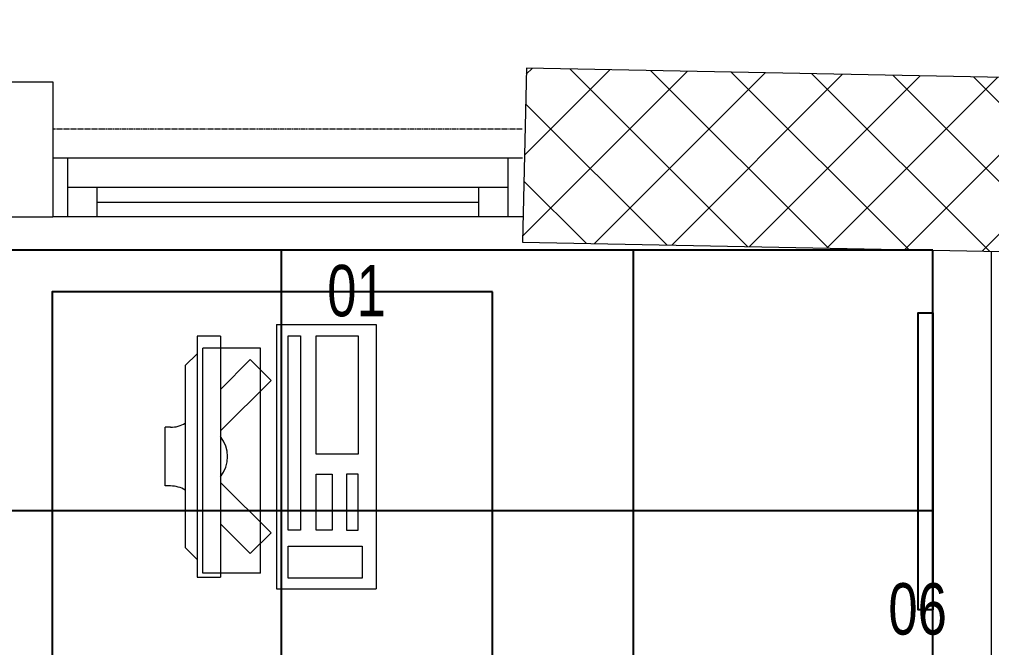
# Model space of a CAD drawing. Extents: x -509638 to 57327, y -29287 to 19916.
# Drawn here: x 11550 to 13206, y 7877 to 8946 of the extents above; entities that cross this region are included whole.
import ezdxf
from ezdxf import colors
from ezdxf.entities.mleader import LeaderData, LeaderLine
from ezdxf.math import Vec2, Vec3

# ---------------------------------------------------------------- set-up
doc = ezdxf.new("R2010")
doc.units = 0
doc.header["$LTSCALE"] = 0.25
doc.linetypes.add('01-First Floor$0$HIDDEN', pattern=[9.525, 6.35, -3.175])
doc.linetypes.add('DASHDOT', pattern=[25.4, 12.7, -6.35, 0, -6.35])
for name, color, linetype, lineweight in [('01-First Floor$0$72_EGR_EQP_TAG', 142, 'Continuous', 5), ('01-First Floor$0$Aluminum', 251, 'Continuous', 5), ('01-First Floor$0$C-HYDR-CTCH', 251, 'Continuous', 5), ('01-First Floor$0$Hatch', 252, 'Continuous', 5), ('01-First Floor$0$LOADING', 253, 'Continuous', 5), ('01-First Floor$0$Proj', 251, 'Continuous', 5), ('01-First Floor$0$Walls', 251, 'Continuous', 5), ('E-LITE-CLNG-CNDT', 6, 'DASHDOT', 35), ('E-POWR-TEXT', 6, 'Continuous', 25)]:
    doc.layers.add(name, color=color, linetype=linetype, lineweight=lineweight)
doc.layers.add('01-First Floor$0$FALSE CEILING', color=251, linetype='Continuous')
doc.styles.add('01-First Floor$0$X3G_ENTITY_257CFD', font='swisscl.ttf', dxfattribs={"height": 200})
doc.styles.add('DC_Elc_Romans', font='elc_romans.shx', dxfattribs={"width": 0.7})

# ---------------------------------------------------------------- blocks, each defined once
blk = doc.blocks.new('01-First Floor$0$ITCWLS1-P')
at = {"layer": '01-First Floor$0$LOADING'}
for p, q in [((-0.17, 0.45), (-0.17, 0)), ((-0.17, 0.45), (0, 0.45)), ((0, 0.45), (0, 0)), ((-0.1496, 0.4305), (-0.1291, 0.4305)), ((-0.1291, 0.4305), (-0.1291, 0.4089)), ((-0.2651, 0.43, 0), (-0.3051, 0.43, 0)), ((-0.3051, 0.43, 0), (-0.3051, 0.02, 0)), ((-0.2651, 0.43, 0), (-0.2651, 0.02, 0)), ((-0.3251, 0.38, 0), (-0.3051, 0.4, 0)), ((-0.197, 0.4094), (-0.295, 0.4094)), ((-0.295, 0.0264), (-0.295, 0.4094)), ((-0.197, 0.0264), (-0.197, 0.4094)), ((-0.3251, 0.38, 0), (-0.3251, 0.07, 0)), ((-0.3503, 0.275), (-0.3596, 0.275)), ((-0.3596, 0.175), (-0.3596, 0.275)), ((-0.3503, 0.175), (-0.3596, 0.175)), ((-0.3251, 0.07, 0), (-0.3051, 0.05, 0)), ((-0.3051, 0.02, 0), (-0.2651, 0.02, 0)), ((-0.197, 0.0264), (-0.295, 0.0264)), ((-0.17, 0), (0, 0))]:
    blk.add_line(p, q, dxfattribs=at)
at = {"layer": '01-First Floor$0$LOADING', "extrusion": (2.48281e-10, 3.18408e-10, -1)}
for p, q in [((-0.2651, 0.3395), (-0.2144, 0.3902)), ((-0.1791, 0.3548), (-0.2144, 0.3902)), ((-0.2651, 0.2688), (-0.1791, 0.3548))]:
    blk.add_line(p, q, dxfattribs=at)
at = {"layer": '01-First Floor$0$LOADING', "extrusion": (2.48281e-10, -3.18408e-10, -1)}
for p, q in [((-0.2651, 0.1812), (-0.1791, 0.0952)), ((-0.2651, 0.1105), (-0.2144, 0.0598)), ((-0.1791, 0.0952), (-0.2144, 0.0598))]:
    blk.add_line(p, q, dxfattribs=at)
at = {"layer": '01-First Floor$0$LOADING'}
for points in [[(-0.1291, 0.4089), (-0.1291, 0.1), (-0.1496, 0.1), (-0.1496, 0.4305)], [(-0.1496, 0.1), (-0.1496, 0.1), (-0.1496, 0.1), (-0.1496, 0.1), (-0.1496, 0.1), (-0.1496, 0.1), (-0.1496, 0.1), (-0.1496, 0.1), (-0.1496, 0.1)], [(-0.1496, 0.1), (-0.1496, 0.1), (-0.1496, 0.1), (-0.1496, 0.1), (-0.1496, 0.1), (-0.1496, 0.1), (-0.1496, 0.1), (-0.1496, 0.1), (-0.1496, 0.1), (-0.1496, 0.1), (-0.1496, 0.1), (-0.1496, 0.1), (-0.1496, 0.1), (-0.1496, 0.1), (-0.1496, 0.1), (-0.1496, 0.1), (-0.1496, 0.1), (-0.1496, 0.1)], [(-0.1496, 0.1), (-0.1496, 0.1), (-0.1496, 0.1), (-0.1496, 0.1), (-0.1496, 0.1), (-0.1496, 0.1), (-0.1496, 0.1), (-0.1496, 0.1), (-0.1496, 0.1), (-0.1496, 0.1)], [(-0.1496, 0.1), (-0.1496, 0.1), (-0.1496, 0.1), (-0.1496, 0.1), (-0.1496, 0.1), (-0.1496, 0.1), (-0.1496, 0.1)], [(-0.1496, 0.1), (-0.1496, 0.1), (-0.1496, 0.1), (-0.1496, 0.1), (-0.1496, 0.1), (-0.1496, 0.1), (-0.1496, 0.1), (-0.1496, 0.1), (-0.1496, 0.1), (-0.1496, 0.1)], [(-0.1496, 0.1), (-0.1496, 0.1), (-0.1496, 0.1), (-0.1496, 0.1), (-0.1496, 0.1), (-0.1496, 0.1), (-0.1496, 0.1), (-0.1496, 0.1), (-0.1496, 0.1), (-0.1496, 0.1), (-0.1496, 0.1), (-0.1496, 0.1), (-0.1496, 0.1), (-0.1496, 0.1), (-0.1496, 0.1)], [(-0.1496, 0.1), (-0.1496, 0.1), (-0.1496, 0.1), (-0.1496, 0.1), (-0.1496, 0.1), (-0.1496, 0.1), (-0.1496, 0.1), (-0.1496, 0.1), (-0.1496, 0.1), (-0.1496, 0.1)], [(-0.1496, 0.1), (-0.1496, 0.1), (-0.1496, 0.1), (-0.1496, 0.1), (-0.1496, 0.1), (-0.1496, 0.1), (-0.1496, 0.1), (-0.1496, 0.1), (-0.1496, 0.1), (-0.1496, 0.1)], [(-0.1496, 0.1), (-0.1496, 0.1), (-0.1496, 0.1), (-0.1496, 0.1), (-0.1496, 0.1), (-0.1496, 0.1), (-0.1496, 0.1), (-0.1496, 0.1), (-0.1496, 0.1), (-0.1496, 0.1), (-0.1496, 0.1), (-0.1496, 0.1), (-0.1496, 0.1), (-0.1496, 0.1), (-0.1496, 0.1), (-0.1496, 0.1), (-0.1496, 0.1), (-0.1496, 0.1), (-0.1496, 0.1), (-0.1496, 0.1), (-0.1496, 0.1), (-0.1496, 0.1), (-0.1496, 0.1), (-0.1496, 0.1), (-0.1496, 0.1), (-0.1496, 0.1), (-0.1496, 0.1), (-0.1496, 0.1), (-0.1496, 0.1), (-0.1496, 0.1), (-0.1496, 0.1), (-0.1496, 0.1), (-0.1496, 0.1), (-0.1496, 0.1), (-0.1496, 0.1), (-0.1496, 0.1), (-0.1496, 0.1), (-0.1496, 0.1), (-0.1496, 0.1), (-0.1496, 0.1), (-0.1496, 0.1), (-0.1496, 0.1), (-0.1496, 0.1), (-0.1496, 0.1), (-0.1496, 0.1), (-0.1496, 0.1), (-0.1496, 0.1), (-0.1496, 0.1), (-0.1496, 0.1), (-0.1496, 0.1), (-0.1496, 0.1), (-0.1496, 0.1), (-0.1496, 0.1), (-0.1496, 0.1)], [(-0.1496, 0.1), (-0.1496, 0.1), (-0.1496, 0.1), (-0.1496, 0.1), (-0.1496, 0.1), (-0.1496, 0.1), (-0.1496, 0.1), (-0.1496, 0.1), (-0.1496, 0.1), (-0.1496, 0.1), (-0.1496, 0.1), (-0.1496, 0.1), (-0.1496, 0.1), (-0.1496, 0.1), (-0.1496, 0.1), (-0.1496, 0.1), (-0.1496, 0.1), (-0.1496, 0.1), (-0.1496, 0.1), (-0.1496, 0.1), (-0.1496, 0.1), (-0.1496, 0.1), (-0.1496, 0.1), (-0.1496, 0.1), (-0.1496, 0.1), (-0.1496, 0.1), (-0.1496, 0.1), (-0.1496, 0.1), (-0.1496, 0.1), (-0.1496, 0.1), (-0.1496, 0.1), (-0.1496, 0.1), (-0.1496, 0.1), (-0.1496, 0.1), (-0.1496, 0.1), (-0.1496, 0.1), (-0.1496, 0.1), (-0.1496, 0.1), (-0.1496, 0.1), (-0.1496, 0.1), (-0.1496, 0.1), (-0.1496, 0.1), (-0.1496, 0.1), (-0.1496, 0.1), (-0.1496, 0.1), (-0.1496, 0.1), (-0.1496, 0.1), (-0.1496, 0.1), (-0.1496, 0.1), (-0.1496, 0.1), (-0.1496, 0.1), (-0.1496, 0.1), (-0.1496, 0.1), (-0.1496, 0.1), (-0.1496, 0.1), (-0.1496, 0.1), (-0.1496, 0.1), (-0.1496, 0.1), (-0.1496, 0.1), (-0.1496, 0.1), (-0.1496, 0.1), (-0.1496, 0.1), (-0.1496, 0.1), (-0.1496, 0.1), (-0.1496, 0.1), (-0.1496, 0.1), (-0.1496, 0.1), (-0.1496, 0.1), (-0.1496, 0.1), (-0.1496, 0.1), (-0.1496, 0.1), (-0.1496, 0.1), (-0.1496, 0.1), (-0.1496, 0.1), (-0.1496, 0.1), (-0.1496, 0.1), (-0.1496, 0.1), (-0.1496, 0.1), (-0.1496, 0.1), (-0.1496, 0.1), (-0.1496, 0.1), (-0.1496, 0.1), (-0.1496, 0.1), (-0.1496, 0.1), (-0.1496, 0.1), (-0.1496, 0.1), (-0.1496, 0.1), (-0.1496, 0.1), (-0.1496, 0.1)], [(-0.1496, 0.1), (-0.1496, 0.1), (-0.1496, 0.1), (-0.1496, 0.1), (-0.1496, 0.1), (-0.1496, 0.1), (-0.1496, 0.1), (-0.1496, 0.1), (-0.1496, 0.1), (-0.1496, 0.1), (-0.1496, 0.1), (-0.1496, 0.1)], [(-0.1496, 0.1), (-0.1496, 0.1), (-0.1496, 0.1), (-0.1496, 0.1), (-0.1496, 0.1), (-0.1496, 0.1), (-0.1496, 0.1)], [(-0.1496, 0.1), (-0.1496, 0.1), (-0.1496, 0.1), (-0.1496, 0.1), (-0.1496, 0.1), (-0.1496, 0.1), (-0.1496, 0.1), (-0.1496, 0.1), (-0.1496, 0.1), (-0.1496, 0.1), (-0.1496, 0.1), (-0.1496, 0.1), (-0.1496, 0.1), (-0.1496, 0.1), (-0.1496, 0.1), (-0.1496, 0.1), (-0.1496, 0.1)], [(-0.1496, 0.1), (-0.1496, 0.1), (-0.1496, 0.1), (-0.1496, 0.1), (-0.1496, 0.1), (-0.1496, 0.1), (-0.1496, 0.1), (-0.1496, 0.1), (-0.1496, 0.1), (-0.1496, 0.1), (-0.1496, 0.1), (-0.1496, 0.1), (-0.1496, 0.1), (-0.1496, 0.1), (-0.1496, 0.1), (-0.1496, 0.1), (-0.1496, 0.1), (-0.1496, 0.1), (-0.1496, 0.1), (-0.1496, 0.1), (-0.1496, 0.1), (-0.1496, 0.1), (-0.1496, 0.1), (-0.1496, 0.1), (-0.1496, 0.1), (-0.1496, 0.1), (-0.1496, 0.1), (-0.1496, 0.1), (-0.1496, 0.1), (-0.1496, 0.1), (-0.1496, 0.1), (-0.1496, 0.1), (-0.1496, 0.1), (-0.1496, 0.1), (-0.1496, 0.1), (-0.1496, 0.1), (-0.1496, 0.1), (-0.1496, 0.1), (-0.1496, 0.1), (-0.1496, 0.1), (-0.1496, 0.1), (-0.1496, 0.1), (-0.1496, 0.1), (-0.1496, 0.1), (-0.1496, 0.1), (-0.1496, 0.1), (-0.1496, 0.1), (-0.1496, 0.1), (-0.1496, 0.1), (-0.1496, 0.1), (-0.1496, 0.1), (-0.1496, 0.1), (-0.1496, 0.1), (-0.1496, 0.1), (-0.1496, 0.1), (-0.1496, 0.1), (-0.1496, 0.1), (-0.1496, 0.1), (-0.1496, 0.1), (-0.1496, 0.1), (-0.1496, 0.1), (-0.1496, 0.1), (-0.1496, 0.1), (-0.1496, 0.1), (-0.1496, 0.1), (-0.1496, 0.1), (-0.1496, 0.1), (-0.1496, 0.1), (-0.1496, 0.1), (-0.1496, 0.1), (-0.1496, 0.1), (-0.1496, 0.1), (-0.1496, 0.1), (-0.1496, 0.1), (-0.1496, 0.1), (-0.1496, 0.1), (-0.1496, 0.1), (-0.1496, 0.1), (-0.1496, 0.1), (-0.1496, 0.1), (-0.1496, 0.1), (-0.1496, 0.1), (-0.1496, 0.1), (-0.1496, 0.1), (-0.1496, 0.1), (-0.1496, 0.1), (-0.1496, 0.1), (-0.1496, 0.1), (-0.1496, 0.1), (-0.1496, 0.1), (-0.1496, 0.1), (-0.1496, 0.1), (-0.1496, 0.1), (-0.1496, 0.1), (-0.1496, 0.1), (-0.1496, 0.1), (-0.1496, 0.1), (-0.1496, 0.1), (-0.1496, 0.1), (-0.1496, 0.1), (-0.1496, 0.1), (-0.1496, 0.1), (-0.1496, 0.1), (-0.1496, 0.1), (-0.1496, 0.1), (-0.1496, 0.1), (-0.1496, 0.1), (-0.1496, 0.1), (-0.1496, 0.1), (-0.1496, 0.1), (-0.1496, 0.1)], [(-0.1496, 0.1), (-0.1496, 0.1), (-0.1496, 0.1), (-0.1496, 0.1), (-0.1496, 0.1), (-0.1496, 0.1), (-0.1496, 0.1), (-0.1496, 0.1)]]:
    blk.add_lwpolyline(points, dxfattribs=at)
for points in [[(-0.1019, 0.4305), (-0.0304, 0.4305), (-0.0304, 0.2294), (-0.1019, 0.2294)], [(-0.1019, 0.1954), (-0.0747, 0.1954), (-0.0747, 0.1), (-0.1019, 0.1)], [(-0.0304, 0.1954), (-0.0508, 0.1954), (-0.0508, 0.1), (-0.0304, 0.1)], [(-0.1496, 0.1), (-0.1496, 0.1), (-0.1496, 0.1), (-0.1496, 0.1), (-0.1496, 0.1), (-0.1496, 0.1), (-0.1496, 0.1), (-0.1496, 0.1), (-0.1496, 0.1), (-0.1496, 0.1), (-0.1496, 0.1), (-0.1496, 0.1), (-0.1496, 0.1), (-0.1496, 0.1), (-0.1496, 0.1), (-0.1496, 0.1), (-0.1496, 0.1), (-0.1496, 0.1), (-0.1496, 0.1), (-0.1496, 0.1), (-0.1496, 0.1), (-0.1496, 0.1), (-0.1496, 0.1), (-0.1496, 0.1), (-0.1496, 0.1), (-0.1496, 0.1), (-0.1496, 0.1), (-0.1496, 0.1), (-0.1496, 0.1), (-0.1496, 0.1), (-0.1496, 0.1), (-0.1496, 0.1), (-0.1496, 0.1), (-0.1496, 0.1), (-0.1496, 0.1), (-0.1496, 0.1), (-0.1496, 0.1), (-0.1496, 0.1), (-0.1496, 0.1), (-0.1496, 0.1), (-0.1496, 0.1), (-0.1496, 0.1), (-0.1496, 0.1), (-0.1496, 0.1), (-0.1496, 0.1), (-0.1496, 0.1), (-0.1496, 0.1), (-0.1496, 0.1), (-0.1496, 0.1), (-0.1496, 0.1), (-0.1496, 0.1), (-0.1496, 0.1), (-0.1496, 0.1), (-0.1496, 0.1), (-0.1496, 0.1), (-0.1496, 0.1), (-0.1496, 0.1), (-0.1496, 0.1), (-0.1496, 0.1), (-0.1496, 0.1), (-0.1496, 0.1), (-0.1496, 0.1), (-0.1496, 0.1), (-0.1496, 0.1), (-0.1496, 0.1), (-0.1496, 0.1), (-0.1496, 0.1), (-0.1496, 0.1), (-0.1496, 0.1), (-0.1496, 0.1), (-0.1496, 0.1), (-0.1496, 0.1), (-0.1496, 0.1), (-0.1496, 0.1), (-0.1496, 0.1), (-0.1496, 0.1), (-0.1496, 0.1), (-0.1496, 0.1), (-0.1496, 0.1), (-0.1496, 0.1), (-0.1496, 0.1), (-0.1496, 0.1), (-0.1496, 0.1), (-0.1496, 0.1), (-0.1496, 0.1), (-0.1496, 0.1), (-0.1496, 0.1), (-0.1496, 0.1), (-0.1496, 0.1), (-0.1496, 0.1), (-0.1496, 0.1), (-0.1496, 0.1), (-0.1496, 0.1), (-0.1496, 0.1), (-0.1496, 0.1), (-0.1496, 0.1), (-0.1496, 0.1), (-0.1496, 0.1), (-0.1496, 0.1), (-0.1496, 0.1), (-0.1496, 0.1), (-0.1496, 0.1), (-0.1496, 0.1), (-0.1496, 0.1), (-0.1496, 0.1), (-0.1496, 0.1), (-0.1496, 0.1), (-0.1496, 0.1), (-0.1496, 0.1), (-0.1496, 0.1), (-0.1496, 0.1), (-0.1496, 0.1), (-0.1496, 0.1), (-0.1496, 0.1), (-0.1496, 0.1), (-0.1496, 0.1), (-0.1496, 0.1), (-0.1496, 0.1), (-0.1496, 0.1), (-0.1496, 0.1), (-0.1496, 0.1), (-0.1496, 0.1), (-0.1496, 0.1), (-0.1496, 0.1), (-0.1496, 0.1), (-0.1496, 0.1), (-0.1496, 0.1), (-0.1496, 0.1), (-0.1496, 0.1), (-0.1496, 0.1), (-0.1496, 0.1), (-0.1496, 0.1), (-0.1496, 0.1), (-0.1496, 0.1), (-0.1496, 0.1), (-0.1496, 0.1), (-0.1496, 0.1), (-0.1496, 0.1), (-0.1496, 0.1), (-0.1496, 0.1), (-0.1496, 0.1), (-0.1496, 0.1), (-0.1496, 0.1), (-0.1496, 0.1), (-0.1496, 0.1), (-0.1496, 0.1), (-0.1496, 0.1), (-0.1496, 0.1), (-0.1496, 0.1), (-0.1496, 0.1), (-0.1496, 0.1), (-0.1496, 0.1), (-0.1496, 0.1), (-0.1496, 0.1), (-0.1496, 0.1), (-0.1496, 0.1), (-0.1496, 0.1), (-0.1496, 0.1), (-0.1496, 0.1), (-0.1496, 0.1), (-0.1496, 0.1), (-0.1496, 0.1), (-0.1496, 0.1), (-0.1496, 0.1), (-0.1496, 0.1), (-0.1496, 0.1), (-0.1496, 0.1), (-0.1496, 0.1), (-0.1496, 0.1), (-0.1496, 0.1), (-0.1496, 0.1), (-0.1496, 0.1), (-0.1496, 0.1), (-0.1496, 0.1), (-0.1496, 0.1), (-0.1496, 0.1), (-0.1496, 0.1), (-0.1496, 0.1), (-0.1496, 0.1), (-0.1496, 0.1), (-0.1496, 0.1), (-0.1496, 0.1), (-0.1496, 0.1), (-0.1496, 0.1), (-0.1496, 0.1), (-0.1496, 0.1), (-0.1496, 0.1), (-0.1496, 0.1), (-0.1496, 0.1), (-0.1496, 0.1), (-0.1496, 0.1), (-0.1496, 0.1), (-0.1496, 0.1), (-0.1496, 0.1), (-0.1496, 0.1), (-0.1496, 0.1), (-0.1496, 0.1), (-0.1496, 0.1), (-0.1496, 0.1), (-0.1496, 0.1), (-0.1496, 0.1), (-0.1496, 0.1), (-0.1496, 0.1), (-0.1496, 0.1), (-0.1496, 0.1), (-0.1496, 0.1), (-0.1496, 0.1), (-0.1496, 0.1), (-0.1496, 0.1), (-0.1496, 0.1), (-0.1496, 0.1), (-0.1496, 0.1), (-0.1496, 0.1), (-0.1496, 0.1), (-0.1496, 0.1), (-0.1496, 0.1), (-0.1496, 0.1), (-0.1496, 0.1), (-0.1496, 0.1), (-0.1496, 0.1), (-0.1496, 0.1), (-0.1496, 0.1), (-0.1496, 0.1), (-0.1496, 0.1), (-0.1496, 0.1), (-0.1496, 0.1), (-0.1496, 0.1), (-0.1496, 0.1), (-0.1496, 0.1), (-0.1496, 0.1), (-0.1496, 0.1), (-0.1496, 0.1), (-0.1496, 0.1), (-0.1496, 0.1), (-0.1496, 0.1), (-0.1496, 0.1), (-0.1496, 0.1), (-0.1496, 0.1), (-0.1496, 0.1), (-0.1496, 0.1), (-0.1496, 0.1), (-0.1496, 0.1), (-0.1496, 0.1), (-0.1496, 0.1), (-0.1496, 0.1), (-0.1496, 0.1), (-0.1496, 0.1), (-0.1496, 0.1), (-0.1496, 0.1), (-0.1496, 0.1), (-0.1496, 0.1), (-0.1496, 0.1), (-0.1496, 0.1), (-0.1496, 0.1), (-0.1496, 0.1), (-0.1496, 0.1), (-0.1496, 0.1), (-0.1496, 0.1), (-0.1496, 0.1), (-0.1496, 0.1), (-0.1496, 0.1), (-0.1496, 0.1), (-0.1496, 0.1), (-0.1496, 0.1), (-0.1496, 0.1), (-0.1496, 0.1), (-0.1496, 0.1), (-0.1496, 0.1), (-0.1496, 0.1), (-0.1496, 0.1), (-0.1496, 0.1), (-0.1496, 0.1), (-0.1496, 0.1), (-0.1496, 0.1), (-0.1496, 0.1), (-0.1496, 0.1), (-0.1496, 0.1)], [(-0.1496, 0.1), (-0.1496, 0.1), (-0.1496, 0.1), (-0.1496, 0.1), (-0.1496, 0.1), (-0.1496, 0.1), (-0.1496, 0.1), (-0.1496, 0.1), (-0.1496, 0.1), (-0.1496, 0.1), (-0.1496, 0.1), (-0.1496, 0.1), (-0.1496, 0.1), (-0.1496, 0.1), (-0.1496, 0.1), (-0.1496, 0.1), (-0.1496, 0.1), (-0.1496, 0.1), (-0.1496, 0.1), (-0.1496, 0.1), (-0.1496, 0.1), (-0.1496, 0.1), (-0.1496, 0.1), (-0.1496, 0.1), (-0.1496, 0.1), (-0.1496, 0.1), (-0.1496, 0.1), (-0.1496, 0.1), (-0.1496, 0.1), (-0.1496, 0.1), (-0.1496, 0.1), (-0.1496, 0.1), (-0.1496, 0.1), (-0.1496, 0.1), (-0.1496, 0.1), (-0.1496, 0.1), (-0.1496, 0.1), (-0.1496, 0.1), (-0.1496, 0.1), (-0.1496, 0.1), (-0.1496, 0.1), (-0.1496, 0.1), (-0.1496, 0.1), (-0.1496, 0.1), (-0.1496, 0.1), (-0.1496, 0.1), (-0.1496, 0.1), (-0.1496, 0.1), (-0.1496, 0.1), (-0.1496, 0.1), (-0.1496, 0.1), (-0.1496, 0.1), (-0.1496, 0.1), (-0.1496, 0.1), (-0.1496, 0.1), (-0.1496, 0.1), (-0.1496, 0.1), (-0.1496, 0.1), (-0.1496, 0.1), (-0.1496, 0.1), (-0.1496, 0.1), (-0.1496, 0.1), (-0.1496, 0.1), (-0.1496, 0.1), (-0.1496, 0.1), (-0.1496, 0.1), (-0.1496, 0.1), (-0.1496, 0.1), (-0.1496, 0.1), (-0.1496, 0.1), (-0.1496, 0.1), (-0.1496, 0.1), (-0.1496, 0.1), (-0.1496, 0.1), (-0.1496, 0.1), (-0.1496, 0.1), (-0.1496, 0.1), (-0.1496, 0.1), (-0.1496, 0.1), (-0.1496, 0.1), (-0.1496, 0.1), (-0.1496, 0.1), (-0.1496, 0.1), (-0.1496, 0.1), (-0.1496, 0.1), (-0.1496, 0.1), (-0.1496, 0.1), (-0.1496, 0.1), (-0.1496, 0.1), (-0.1496, 0.1), (-0.1496, 0.1), (-0.1496, 0.1), (-0.1496, 0.1), (-0.1496, 0.1), (-0.1496, 0.1), (-0.1496, 0.1), (-0.1496, 0.1), (-0.1496, 0.1), (-0.1496, 0.1), (-0.1496, 0.1), (-0.1496, 0.1), (-0.1496, 0.1), (-0.1496, 0.1), (-0.1496, 0.1), (-0.1496, 0.1), (-0.1496, 0.1), (-0.1496, 0.1), (-0.1496, 0.1), (-0.1496, 0.1), (-0.1496, 0.1), (-0.1496, 0.1), (-0.1496, 0.1), (-0.1496, 0.1), (-0.1496, 0.1), (-0.1496, 0.1), (-0.1496, 0.1), (-0.1496, 0.1), (-0.1496, 0.1), (-0.1496, 0.1), (-0.1496, 0.1), (-0.1496, 0.1), (-0.1496, 0.1), (-0.1496, 0.1), (-0.1496, 0.1), (-0.1496, 0.1), (-0.1496, 0.1), (-0.1496, 0.1), (-0.1496, 0.1), (-0.1496, 0.1), (-0.1496, 0.1), (-0.1496, 0.1), (-0.1496, 0.1), (-0.1496, 0.1), (-0.1496, 0.1), (-0.1496, 0.1), (-0.1496, 0.1), (-0.1496, 0.1), (-0.1496, 0.1), (-0.1496, 0.1), (-0.1496, 0.1), (-0.1496, 0.1), (-0.1496, 0.1), (-0.1496, 0.1), (-0.1496, 0.1), (-0.1496, 0.1), (-0.1496, 0.1), (-0.1496, 0.1), (-0.1496, 0.1), (-0.1496, 0.1), (-0.1496, 0.1), (-0.1496, 0.1), (-0.1496, 0.1), (-0.1496, 0.1), (-0.1496, 0.1), (-0.1496, 0.1), (-0.1496, 0.1), (-0.1496, 0.1), (-0.1496, 0.1), (-0.1496, 0.1), (-0.1496, 0.1), (-0.1496, 0.1), (-0.1496, 0.1), (-0.1496, 0.1), (-0.1496, 0.1), (-0.1496, 0.1), (-0.1496, 0.1), (-0.1496, 0.1), (-0.1496, 0.1), (-0.1496, 0.1), (-0.1496, 0.1), (-0.1496, 0.1), (-0.1496, 0.1), (-0.1496, 0.1), (-0.1496, 0.1), (-0.1496, 0.1), (-0.1496, 0.1), (-0.1496, 0.1), (-0.1496, 0.1), (-0.1496, 0.1), (-0.1496, 0.1), (-0.1496, 0.1), (-0.1496, 0.1), (-0.1496, 0.1), (-0.1496, 0.1), (-0.1496, 0.1), (-0.1496, 0.1), (-0.1496, 0.1), (-0.1496, 0.1), (-0.1496, 0.1), (-0.1496, 0.1), (-0.1496, 0.1), (-0.1496, 0.1), (-0.1496, 0.1), (-0.1496, 0.1), (-0.1496, 0.1), (-0.1496, 0.1), (-0.1496, 0.1), (-0.1496, 0.1), (-0.1496, 0.1), (-0.1496, 0.1), (-0.1496, 0.1), (-0.1496, 0.1), (-0.1496, 0.1), (-0.1496, 0.1), (-0.1496, 0.1), (-0.1496, 0.1), (-0.1496, 0.1), (-0.1496, 0.1), (-0.1496, 0.1), (-0.1496, 0.1), (-0.1496, 0.1), (-0.1496, 0.1), (-0.1496, 0.1), (-0.1496, 0.1)], [(-0.1496, 0.1), (-0.1496, 0.1), (-0.1496, 0.1), (-0.1496, 0.1), (-0.1496, 0.1), (-0.1496, 0.1), (-0.1496, 0.1), (-0.1496, 0.1), (-0.1496, 0.1), (-0.1496, 0.1), (-0.1496, 0.1), (-0.1496, 0.1), (-0.1496, 0.1), (-0.1496, 0.1), (-0.1496, 0.1), (-0.1496, 0.1), (-0.1496, 0.1), (-0.1496, 0.1), (-0.1496, 0.1), (-0.1496, 0.1), (-0.1496, 0.1), (-0.1496, 0.1), (-0.1496, 0.1), (-0.1496, 0.1), (-0.1496, 0.1), (-0.1496, 0.1), (-0.1496, 0.1), (-0.1496, 0.1), (-0.1496, 0.1), (-0.1496, 0.1), (-0.1496, 0.1), (-0.1496, 0.1), (-0.1496, 0.1), (-0.1496, 0.1), (-0.1496, 0.1), (-0.1496, 0.1), (-0.1496, 0.1), (-0.1496, 0.1), (-0.1496, 0.1), (-0.1496, 0.1), (-0.1496, 0.1), (-0.1496, 0.1), (-0.1496, 0.1), (-0.1496, 0.1), (-0.1496, 0.1), (-0.1496, 0.1), (-0.1496, 0.1), (-0.1496, 0.1), (-0.1496, 0.1), (-0.1496, 0.1), (-0.1496, 0.1), (-0.1496, 0.1), (-0.1496, 0.1), (-0.1496, 0.1), (-0.1496, 0.1), (-0.1496, 0.1), (-0.1496, 0.1), (-0.1496, 0.1), (-0.1496, 0.1), (-0.1496, 0.1), (-0.1496, 0.1), (-0.1496, 0.1), (-0.1496, 0.1), (-0.1496, 0.1), (-0.1496, 0.1), (-0.1496, 0.1), (-0.1496, 0.1), (-0.1496, 0.1), (-0.1496, 0.1), (-0.1496, 0.1), (-0.1496, 0.1), (-0.1496, 0.1), (-0.1496, 0.1), (-0.1496, 0.1), (-0.1496, 0.1), (-0.1496, 0.1), (-0.1496, 0.1), (-0.1496, 0.1), (-0.1496, 0.1), (-0.1496, 0.1), (-0.1496, 0.1), (-0.1496, 0.1), (-0.1496, 0.1), (-0.1496, 0.1), (-0.1496, 0.1), (-0.1496, 0.1), (-0.1496, 0.1), (-0.1496, 0.1), (-0.1496, 0.1), (-0.1496, 0.1), (-0.1496, 0.1), (-0.1496, 0.1), (-0.1496, 0.1), (-0.1496, 0.1), (-0.1496, 0.1), (-0.1496, 0.1), (-0.1496, 0.1), (-0.1496, 0.1), (-0.1496, 0.1), (-0.1496, 0.1), (-0.1496, 0.1), (-0.1496, 0.1), (-0.1496, 0.1), (-0.1496, 0.1), (-0.1496, 0.1), (-0.1496, 0.1), (-0.1496, 0.1), (-0.1496, 0.1), (-0.1496, 0.1), (-0.1496, 0.1), (-0.1496, 0.1), (-0.1496, 0.1), (-0.1496, 0.1), (-0.1496, 0.1), (-0.1496, 0.1), (-0.1496, 0.1), (-0.1496, 0.1), (-0.1496, 0.1), (-0.1496, 0.1), (-0.1496, 0.1), (-0.1496, 0.1), (-0.1496, 0.1), (-0.1496, 0.1), (-0.1496, 0.1), (-0.1496, 0.1), (-0.1496, 0.1), (-0.1496, 0.1), (-0.1496, 0.1), (-0.1496, 0.1), (-0.1496, 0.1), (-0.1496, 0.1), (-0.1496, 0.1), (-0.1496, 0.1), (-0.1496, 0.1), (-0.1496, 0.1), (-0.1496, 0.1), (-0.1496, 0.1), (-0.1496, 0.1), (-0.1496, 0.1), (-0.1496, 0.1), (-0.1496, 0.1), (-0.1496, 0.1), (-0.1496, 0.1), (-0.1496, 0.1), (-0.1496, 0.1), (-0.1496, 0.1), (-0.1496, 0.1), (-0.1496, 0.1), (-0.1496, 0.1), (-0.1496, 0.1), (-0.1496, 0.1), (-0.1496, 0.1), (-0.1496, 0.1), (-0.1496, 0.1), (-0.1496, 0.1), (-0.1496, 0.1), (-0.1496, 0.1), (-0.1496, 0.1), (-0.1496, 0.1), (-0.1496, 0.1), (-0.1496, 0.1), (-0.1496, 0.1), (-0.1496, 0.1), (-0.1496, 0.1), (-0.1496, 0.1), (-0.1496, 0.1), (-0.1496, 0.1), (-0.1496, 0.1), (-0.1496, 0.1), (-0.1496, 0.1), (-0.1496, 0.1), (-0.1496, 0.1), (-0.1496, 0.1), (-0.1496, 0.1), (-0.1496, 0.1), (-0.1496, 0.1), (-0.1496, 0.1), (-0.1496, 0.1), (-0.1496, 0.1), (-0.1496, 0.1), (-0.1496, 0.1), (-0.1496, 0.1), (-0.1496, 0.1), (-0.1496, 0.1), (-0.1496, 0.1), (-0.1496, 0.1), (-0.1496, 0.1), (-0.1496, 0.1), (-0.1496, 0.1), (-0.1496, 0.1), (-0.1496, 0.1), (-0.1496, 0.1), (-0.1496, 0.1), (-0.1496, 0.1), (-0.1496, 0.1), (-0.1496, 0.1), (-0.1496, 0.1), (-0.1496, 0.1), (-0.1496, 0.1), (-0.1496, 0.1), (-0.1496, 0.1), (-0.1496, 0.1), (-0.1496, 0.1), (-0.1496, 0.1), (-0.1496, 0.1), (-0.1496, 0.1), (-0.1496, 0.1), (-0.1496, 0.1), (-0.1496, 0.1), (-0.1496, 0.1), (-0.1496, 0.1), (-0.1496, 0.1), (-0.1496, 0.1), (-0.1496, 0.1), (-0.1496, 0.1), (-0.1496, 0.1), (-0.1496, 0.1), (-0.1496, 0.1), (-0.1496, 0.1)], [(-0.1496, 0.0727), (-0.0236, 0.0727), (-0.0236, 0.0182), (-0.1496, 0.0182)]]:
    blk.add_lwpolyline(points, close=True, dxfattribs=at)
for centre, radius, start, end in [((-0.3503, 0.325), 0.05, 270, 300.3093), ((-0.3089, 0.225), 0.0556, 321.9431, 38.0569), ((-0.3503, 0.125), 0.05, 59.6907, 90)]:
    blk.add_arc(centre, radius, start, end, dxfattribs=at)
blk = doc.blocks.new('01-First Floor')
at = {"layer": '01-First Floor$0$Hatch'}
h = blk.add_hatch(dxfattribs=at)
h.set_pattern_fill('ANSI37', color=256, scale=30)
h.set_pattern_definition([(45, (-1823.345, -13062.25), (-67.35192, 67.35192), []), (135, (-1823.345, -13062.25), (-67.35192, -67.35192), [])])
h.paths.add_polyline_path([(49129.3, 8855.6), (48525.4, 8847.5), (48529.3, 8559.1), (49133.2, 8567.2)])
h.paths.add_polyline_path([(41968.6, 8847.9), (41385, 8842.5), (41365.1, 8551.1), (41948.6, 8556.5)])
h.paths.add_polyline_path([(27591.6, 8840.5), (26992.5, 8836.4), (26986.8, 8543.4), (27585.9, 8547.5)])
h.paths.add_polyline_path([(34776.8, 8842.7), (34175.6, 8835.2), (34167.4, 8549.5), (34768.6, 8557)])
h.paths.add_polyline_path([(20372.4, 8849.8), (19765.9, 8827.9), (19780.4, 8535.4), (20386.9, 8557.2)])
h.paths.add_polyline_path([(13635.8, 8839.4), (12413.8, 8863.3), (12407.4, 8567.2), (13629.3, 8543.3)])
h.paths.add_polyline_path([(13649.8, 1639.3), (12434.8, 1623.6), (12421.4, 1331.2), (13636.4, 1346.9)])
h.paths.add_polyline_path([(13623.8, -5553.9), (12420.7, -5569.8), (12415, -5862.9), (13618.1, -5846.9)])
h.paths.add_polyline_path([(13642.3, -12752.6), (12445.6, -12764), (12448.4, -13058.5), (13645.1, -13047)])
h.paths.add_polyline_path([(6007.3, -12750.5), (5403.7, -12754.2), (5414.4, -13039.6), (6017.9, -13035.9)])
h.paths.add_polyline_path([(5991.8, -5552.5), (5395, -5550.9), (5394.9, -5852.1), (5991.7, -5853.6)])
h.paths.add_polyline_path([(6001.7, 1637.1), (5382.4, 1638.3), (5371.8, 1335.4), (5991.1, 1334.1)])
h.paths.add_polyline_path([(5978.4, 8816.5), (5377.7, 8830.9), (5374.1, 8541.3), (5974.8, 8526.8)])
h.paths.add_polyline_path([(-1220.7, 8814.6), (-1823.3, 8837.3), (-1821.5, 8549), (-1218.8, 8526.3)])
h.paths.add_polyline_path([(-1213, -5563.7), (-1815, -5570.7), (-1811.6, -5862.3), (-1209.6, -5855.3)])
h.paths.add_polyline_path([(-1195.5, -12758.3), (-1793.9, -12759.3), (-1789, -13060), (-1190.6, -13059)])
h.paths.add_polyline_path([(20391.2, -12745), (19785.5, -12758), (19791.3, -13059.2), (20396.9, -13046.2)])
h.paths.add_polyline_path([(20384.7, -5552.6), (19790.3, -5570.1), (19792.4, -5866.7), (20386.8, -5849.1)])
h.paths.add_polyline_path([(20376, 1655.5), (19777, 1647.8), (19781.1, 1347.6), (20380, 1355.3)])
h.paths.add_polyline_path([(27576.3, 1640.2), (26974.4, 1644.9), (26978.6, 1352.8), (27580.6, 1348.1)])
h.paths.add_polyline_path([(27580.1, -5542.5), (26976.2, -5560), (26989.7, -5860.1), (27589.8, -5839.1)])
h.paths.add_polyline_path([(27596.2, -12758.5), (26992.3, -12751.9), (26990, -13037.6), (27593.8, -13044.2)])
h.paths.add_polyline_path([(34794.7, -12748), (34197.4, -12762.6), (34206.4, -13062.3), (34803.7, -13047.7)])
h.paths.add_polyline_path([(34787.4, -5559.7), (34186.1, -5557.7), (34187.2, -5855), (34788.5, -5856.9)])
h.paths.add_polyline_path([(34750.9, 1644.2), (34170.1, 1648.9), (34189.8, 1359), (34770.6, 1354.3)])
h.paths.add_polyline_path([(41954.3, 1643.4), (41356.7, 1657.2), (41358.7, 1365.3), (41956.3, 1351.5)])
h.paths.add_polyline_path([(41955.3, -5555.1), (41386.9, -5562.7), (41388.7, -5856.9), (41957.1, -5849.3)])
h.paths.add_polyline_path([(41992.3, -12752.3), (41387.1, -12754.9), (41388.4, -13059.5), (41993.7, -13056.8)])
h.paths.add_polyline_path([(49166.6, -12752.8), (48578.6, -12736.7), (48565.4, -13043.9), (49153.3, -13060)])
h.paths.add_polyline_path([(49150.8, -5553.4), (48547.6, -5552.3), (48545.6, -5848.8), (49148.8, -5849.9)])
at = {"layer": '01-First Floor$0$Aluminum'}
for p, q in [((12407.4, 8710, 0), (11607.4, 8710, 0)), ((11632.4, 8710, 0), (11632.4, 8610, 0)), ((12382.4, 8710, 0), (12382.4, 8610, 0)), ((12382.4, 8660, 0), (11632.4, 8660, 0)), ((11682.4, 8660, 0), (11682.4, 8610, 0)), ((12332.4, 8660, 0), (12332.4, 8610, 0)), ((11682.4, 8635, 0), (12332.4, 8635, 0)), ((12407.4, 8610, 0), (11607.4, 8610, 0))]:
    blk.add_line(p, q, dxfattribs=at)
at = {"layer": '01-First Floor$0$C-HYDR-CTCH', "elevation": 0, "flags": 128}
blk.add_lwpolyline([(13629.3, 8543.3), (13635.8, 8839.4), (12413.8, 8863.3), (12407.4, 8567.2), (13629.3, 8543.3)], dxfattribs=at)
at = {"layer": '01-First Floor$0$FALSE CEILING', "linetype": 'Continuous'}
for p, q in [((11996.4, 5110), (11996.4, 8553.5)), ((12596.4, 5110), (12596.4, 8553.5)), ((8396.4, 8110), (13106, 8110))]:
    blk.add_line(p, q, dxfattribs=at)
at = {"layer": '01-First Floor$0$FALSE CEILING'}
blk.add_lwpolyline([(13106, 8553.5), (8396.4, 8553.5), (8396.4, 5110), (13106, 5110)], close=True, dxfattribs=at)
at = {"layer": '01-First Floor$0$FALSE CEILING', "elevation": -0.1}
blk.add_lwpolyline([(12356, 8482.3), (11606, 8482.3), (11606, 6982.3), (12356, 6982.3)], close=True, dxfattribs=at)
blk.add_lwpolyline([(13106, 7940.8), (13081, 7940.8), (13081, 8446.8), (13106, 8446.8), (13106, 7940.8)], dxfattribs=at)
at = {"layer": '01-First Floor$0$LOADING', "elevation": -0.1}
blk.add_lwpolyline([(12356, 8482.3), (11606, 8482.3), (11606, 6982.3), (12356, 6982.3)], close=True, dxfattribs=at)
blk.add_lwpolyline([(13106, 7940.8), (13081, 7940.8), (13081, 8446.8), (13106, 8446.8), (13106, 7940.8)], dxfattribs=at)
at = {"layer": '01-First Floor$0$Proj', "linetype": '01-First Floor$0$HIDDEN'}
blk.add_line((11607.4, 8760, 0), (12407.4, 8760, 0), dxfattribs=at)
at = {"layer": '01-First Floor$0$Walls'}
for p, q in [((9862.5, 8840), (11607.4, 8840, 0)), ((11607.4, 8840, 0), (11607.4, 8610, 0)), ((9862.5, 8610), (11607.4, 8610, 0)), ((13106, 6190), (13106, 8553.5)), ((13206, 6190), (13206, 8551.6))]:
    blk.add_line(p, q, dxfattribs=at)
at = {"layer": '01-First Floor$0$LOADING', "extrusion": (8.01373e-06, 1.9399e-16, 1), "xscale": 1000.000000000009, "yscale": 1000.000000000009, "zscale": 1000.000000000009}
blk.add_blockref('01-First Floor$0$ITCWLS1-P', (12157.9, 7976.8, 0), dxfattribs=at)
at = {"layer": '01-First Floor$0$72_EGR_EQP_TAG', "char_height": 87.47, "attachment_point": 2, "style": '01-First Floor$0$X3G_ENTITY_257CFD'}
for s, insert in [('01', (12124.4, 8528.2, -0.1)), ('06', (13080.1, 7986.3, -0.1))]:
    blk.add_mtext(s, dxfattribs=dict(at, insert=insert))

msp = doc.modelspace()

# ---------------------------------------------------------------- block references
at = {"layer": 'E-LITE-CLNG-CNDT'}
msp.add_blockref('01-First Floor', (0, 0), dxfattribs=at)

# ---------------------------------------------------------------- leaders
at = {"layer": 'E-POWR-TEXT'}
ml = msp.add_multileader_mtext('Standard', dxfattribs=at)
ml.set_content('CABLE TRAY FOR\\PLOW CURRENT DATA\\PCABLES ', color=256, style='DC_Elc_Romans')
ml.set_leader_properties(color=45)
ml.build(insert=Vec2(0, 0))
ml.multileader.update_dxf_attribs({"dogleg_length": 2, "arrow_head_size": 200, "scale": 100})
ctx = ml.context
ctx.base_point, ctx.scale, ctx.char_height, ctx.arrow_head_size, ctx.landing_gap_size, ctx.plane_origin = Vec3(18126.9, 14096.1, 0), 100, 200, 200, 200, Vec3(23718, 13910, 0)
ctx.text_align_type = 2
notes = []
notes.append((ctx, [(1, (1, 1, 0), (20758.2, 14096.1, 0), (-1, 0), 84.7, [(2, [(24915.6, 6890, 0)], 0, [])])]))
ctx.mtext.insert, ctx.mtext.width, ctx.mtext.alignment, ctx.mtext.flow_direction = Vec3(20473.5, 14196.1, 0), 5291.736, 3, 5
ml = msp.add_multileader_mtext('Standard', dxfattribs=at)
ml.set_content('CABLE TRAY  FOR POWER \\PFEEDER AND HOME RUN', color=256, style='DC_Elc_Romans')
ml.set_leader_properties(color=45)
ml.build(insert=Vec2(0, 0))
ml.multileader.update_dxf_attribs({"dogleg_length": 2, "arrow_head_size": 200, "scale": 100})
ctx = ml.context
ctx.base_point, ctx.scale, ctx.char_height, ctx.arrow_head_size, ctx.landing_gap_size, ctx.plane_origin = Vec3(16549.3, 11855.7), 100, 200, 200, 200, Vec3(22780.5, 11669.5)
ctx.text_align_type = 2
notes.append((ctx, [(1, (1, 1, 0), (19820.7, 11855.7), (-1, 0), 84.7, [(2, [(23365.6, 3890)], 0, [])])]))
ctx.mtext.insert, ctx.mtext.width, ctx.mtext.alignment, ctx.mtext.flow_direction = Vec3(19536, 11955.7), 5291.736, 3, 5
for ctx, leaders in notes:
    for number, flags, end, landing, length, lines in leaders:
        leader = LeaderData()
        leader.index, (leader.has_last_leader_line, leader.has_dogleg_vector, leader.attachment_direction) = number, flags
        leader.last_leader_point, leader.dogleg_vector, leader.dogleg_length = Vec3(end), Vec3(landing), length
        for number, points, colour, breaks in lines:
            line = LeaderLine()
            line.index, line.vertices, line.color, line.breaks = number, Vec3.list(points), colors.encode_raw_color(colour), breaks
            leader.lines.append(line)
        ctx.leaders.append(leader)

doc.saveas('drawing.dxf')
